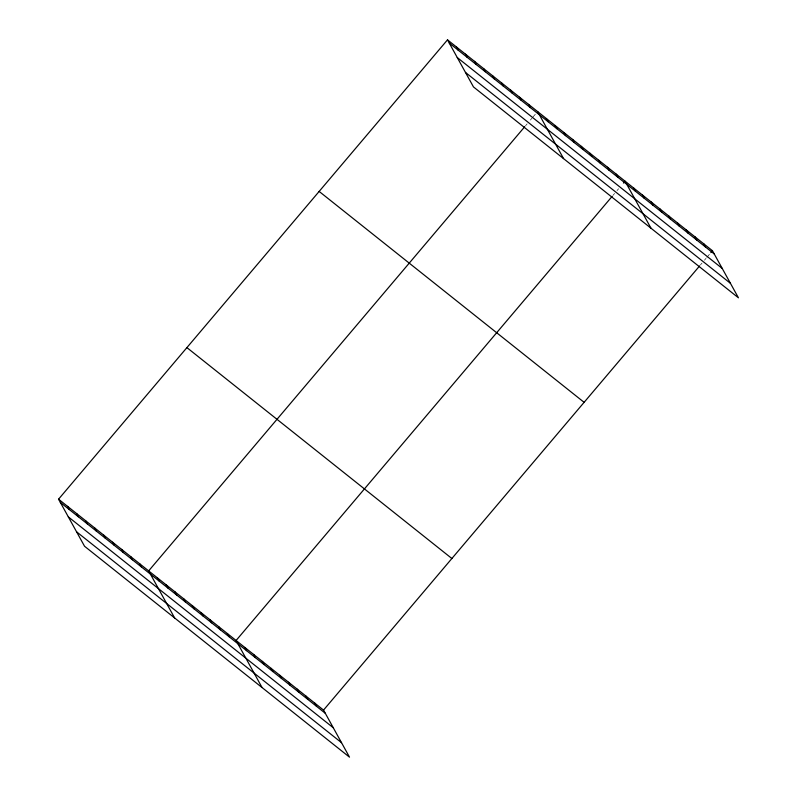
<?xml version="1.0" encoding="UTF-8"?>
<svg xmlns="http://www.w3.org/2000/svg" width="797" height="797" viewBox="0 0 797 797"><rect width="100%" height="100%" fill="white"/><g stroke="black" fill="none" stroke-linecap="round" stroke-linejoin="round"><path stroke-width="0.6" stroke-dasharray="3.98 2.99" d="M525.552 125.767L527.156 123.874M530.364 120.078L531.968 118.185M532.765 117.239L535.973 113.453M612.993 195.365L614.597 193.462M616.998 190.622L618.602 188.73M700.433 264.953L702.037 263.06M704.438 260.22L706.042 258.328M706.849 257.381L710.057 253.585"/><path stroke-width="1.2" d="M58.56 499.191L323.532 710.087L349.504 757.15L84.542 546.254L58.56 499.191L447.496 39.85L712.458 250.746L738.44 297.809L473.468 86.913L447.496 39.85M524.745 126.713L148.65 570.901L174.633 617.954M612.186 196.311L236.091 640.489L262.064 687.552M623.413 183.041L625.017 181.148L651 228.211M323.532 710.087L699.627 265.909M710.854 252.639L712.458 250.746M449.269 43.058L714.232 253.954M457.249 57.533L722.221 268.43M465.478 72.437L730.451 283.333M319.149 191.429L584.111 402.326M186.906 347.612L451.879 558.508M60.333 502.409L325.306 713.305M68.323 516.874L333.295 727.771M76.552 531.788L341.524 742.684M703.721 243.782L705.494 247M694.974 236.829L696.747 240.036M686.227 229.865L688 233.083M677.49 222.911L679.263 226.119M668.743 215.947L670.516 219.165M659.996 208.993L661.769 212.201M651.259 202.03L653.032 205.237M642.512 195.066L644.285 198.284M633.764 188.112L635.538 191.32M616.28 174.194L618.054 177.402M607.533 167.231L609.307 170.448M598.786 160.267L600.559 163.485M590.049 153.313L591.822 156.521M581.302 146.349L583.075 149.567M572.555 139.395L574.328 142.603M563.818 132.432L565.591 135.649M555.071 125.478L556.844 128.686M546.324 118.514L548.097 121.722M537.586 111.55L563.559 158.613M528.57 104.387L530.344 107.595M519.564 97.214L521.338 100.422M510.558 90.041L512.332 93.259M501.542 82.868L503.315 86.086M492.536 75.705L494.309 78.913M483.53 68.532L485.303 71.74M474.524 61.359L476.297 64.577M465.508 54.186L467.281 57.404M456.502 47.023L458.275 50.231M314.785 703.133L316.558 706.341M306.038 696.17L307.811 699.387M297.301 689.216L299.074 692.424M288.554 682.252L290.327 685.46M279.807 675.288L281.58 678.506M271.07 668.334L272.843 671.542M262.323 661.371L264.096 664.588M253.576 654.417L255.349 657.625M244.828 647.453L246.602 650.671M227.344 633.535L229.118 636.743M218.597 626.572L220.37 629.789M209.86 619.618L211.633 622.826M201.113 612.654L202.886 615.872M192.366 605.7L194.139 608.908M183.629 598.736L185.402 601.944M174.882 591.773L176.655 594.99M166.135 584.819L167.908 588.027M157.398 577.855L159.171 581.073M139.644 563.728L141.418 566.936M130.628 556.555L132.402 559.773M121.622 549.382L123.396 552.6M112.616 542.219L114.389 545.427M103.6 535.046L105.373 538.254M94.594 527.873L96.367 531.091M85.588 520.71L87.361 523.918M76.582 513.537L78.355 516.745M67.566 506.364L69.339 509.572"/></g></svg>
